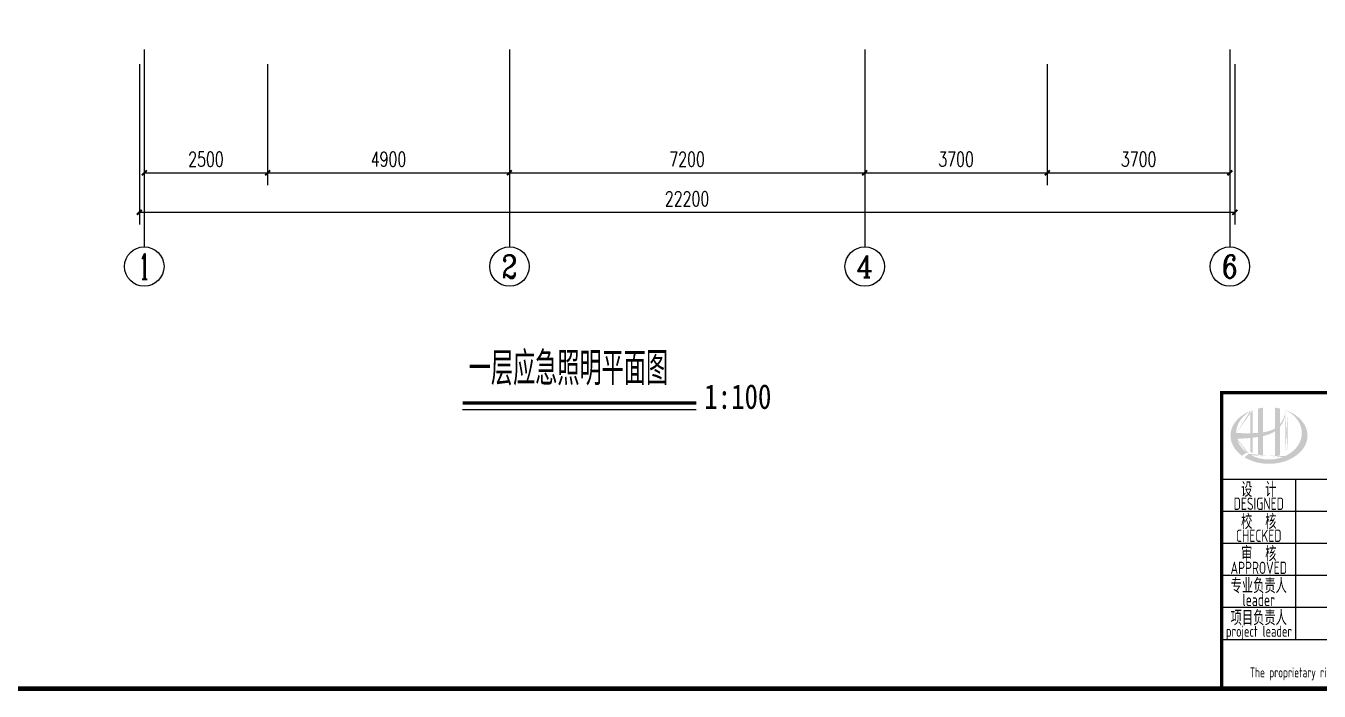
# Model space of a CAD drawing. Extents: x 6250600 to 6678662, y -692028 to -290561.
# Drawn here: x 6418657 to 6444866, y -419674 to -406187 of the extents above; entities that cross this region are included whole.
import ezdxf
from ezdxf.enums import TextEntityAlignment as Align

# ---------------------------------------------------------------- set-up
doc = ezdxf.new("R2010")
doc.units = 0
doc.header["$LTSCALE"] = 1000
doc.header["$MEASUREMENT"] = 0
doc.layers.get('0').update_dxf_attribs({"linetype": 'CONTINUOUS'})
doc.layers.get('Defpoints').update_dxf_attribs({"linetype": 'CONTINUOUS'})
for name, color, linetype in [('AXIS_TEXT', 7, 'CONTINUOUS'), ('PUB_TITLE', 4, 'CONTINUOUS'), ('图名', 15, 'CONTINUOUS'), ('建筑底图', 251, 'CONTINUOUS')]:
    doc.layers.add(name, color=color, linetype=linetype)
doc.styles.add('_TCH_AXIS', font='COMPLEX', dxfattribs={"bigfont": 'GBCBIG'})
doc.styles.add('_TCH_DIM_T3', font='SIMPLEX', dxfattribs={"width": 0.705882, "bigfont": 'GBCBIG'})
doc.styles.add('AHD', font='sceie.shx', dxfattribs={"width": 0.7, "bigfont": 'sceic.shx'})
doc.styles.add('COMPLEX', font='COMPLEX')
doc.styles.add('sceie', font='sceie.shx', dxfattribs={"width": 0.7, "bigfont": 'sceic.shx'})
doc.styles.add('宋体', font='', dxfattribs={"width": 0.7})
doc.styles.get('宋体').set_extended_font_data('SimSun')
doc.dimstyles.new('_TCH_ARCH&&100', dxfattribs={"dimtxt": 297.5, "dimasz": 100, "dimexe": 250, "dimexo": 300, "dimgap": 126.25, "dimtad": 1, "dimdec": 0, "dimzin": 0, "dimdsep": 46, "dimtxsty": '_TCH_DIM_T3', "dimblk": 'ARCHTICK', "dimcen": 0.09, "dimclrt": 7, "dimazin": 2, "dimtfac": 1, "dimtdec": 0, "dimtix": 1, "dimtmove": 2, "dimatfit": 3, "dimfxl": 0, "dimtolj": 1, "dimtzin": 0, "dimarcsym": 0})

# ---------------------------------------------------------------- blocks, each defined once
blk = doc.blocks.new('_ArchTick')
at = {"color": 0, "linetype": 'ByBlock', "const_width": 0.4}
blk.add_lwpolyline([(-0.5, -0.5), (0.5, 0.5)], dxfattribs=at)
blk = doc.blocks.new('*D358')
at = {"layer": 'Defpoints', "color": 0, "transparency": 16777216}
for p in [(6420957, -406666), (6443157, -406666), (6443157, -409966)]:
    blk.add_point(p, dxfattribs=at)
at = {"layer": '建筑底图', "color": 0, "lineweight": -2, "transparency": 16777216}
for p, q in [((6420957, -406966), (6420957, -410216)), ((6443157, -406966), (6443157, -410216)), ((6420957, -409966), (6443157, -409966))]:
    blk.add_line(p, q, dxfattribs=at)
at = {"layer": '建筑底图', "color": 0, "lineweight": -2, "transparency": 16777216, "xscale": 100, "yscale": 100, "zscale": 100, "rotation": 180}
blk.add_blockref('_ArchTick', (6420957, -409966), dxfattribs=at)
at = {"layer": '建筑底图', "color": 0, "lineweight": -2, "transparency": 16777216, "xscale": 100, "yscale": 100, "zscale": 100}
blk.add_blockref('_ArchTick', (6443157, -409966), dxfattribs=at)
at = {"layer": '建筑底图', "color": 7, "transparency": 16777216, "insert": (6432057, -409691), "char_height": 297.5, "attachment_point": 5, "style": '_TCH_DIM_T3'}
blk.add_mtext('\\A1;22200', dxfattribs=at)
blk = doc.blocks.new('*D359')
at = {"layer": 'Defpoints', "color": 0, "transparency": 16777216}
for p in [(6421057, -406666), (6423557, -406666), (6423557, -409166)]:
    blk.add_point(p, dxfattribs=at)
at = {"layer": '建筑底图', "color": 0, "lineweight": -2, "transparency": 16777216}
for p, q in [((6421057, -406966), (6421057, -409416)), ((6423557, -406966), (6423557, -409416)), ((6421057, -409166), (6423557, -409166))]:
    blk.add_line(p, q, dxfattribs=at)
at = {"layer": '建筑底图', "color": 0, "lineweight": -2, "transparency": 16777216, "xscale": 100, "yscale": 100, "zscale": 100, "rotation": 180}
blk.add_blockref('_ArchTick', (6421057, -409166), dxfattribs=at)
at = {"layer": '建筑底图', "color": 0, "lineweight": -2, "transparency": 16777216, "xscale": 100, "yscale": 100, "zscale": 100}
blk.add_blockref('_ArchTick', (6423557, -409166), dxfattribs=at)
at = {"layer": '建筑底图', "color": 7, "transparency": 16777216, "insert": (6422307, -408891), "char_height": 297.5, "attachment_point": 5, "style": '_TCH_DIM_T3'}
blk.add_mtext('\\A1;2500', dxfattribs=at)
blk = doc.blocks.new('*D360')
at = {"layer": 'Defpoints', "color": 0, "transparency": 16777216}
for p in [(6423557, -406666), (6428457, -406666), (6428457, -409166)]:
    blk.add_point(p, dxfattribs=at)
at = {"layer": '建筑底图', "color": 0, "lineweight": -2, "transparency": 16777216}
for p, q in [((6423557, -406966), (6423557, -409416)), ((6428457, -406966), (6428457, -409416)), ((6423557, -409166), (6428457, -409166))]:
    blk.add_line(p, q, dxfattribs=at)
at = {"layer": '建筑底图', "color": 0, "lineweight": -2, "transparency": 16777216, "xscale": 100, "yscale": 100, "zscale": 100, "rotation": 180}
blk.add_blockref('_ArchTick', (6423557, -409166), dxfattribs=at)
at = {"layer": '建筑底图', "color": 0, "lineweight": -2, "transparency": 16777216, "xscale": 100, "yscale": 100, "zscale": 100}
blk.add_blockref('_ArchTick', (6428457, -409166), dxfattribs=at)
at = {"layer": '建筑底图', "color": 7, "transparency": 16777216, "insert": (6426007, -408891), "char_height": 297.5, "attachment_point": 5, "style": '_TCH_DIM_T3'}
blk.add_mtext('\\A1;4900', dxfattribs=at)
blk = doc.blocks.new('*D361')
at = {"layer": 'Defpoints', "color": 0, "transparency": 16777216}
for p in [(6428457, -406666), (6435657, -406666), (6435657, -409166)]:
    blk.add_point(p, dxfattribs=at)
at = {"layer": '建筑底图', "color": 0, "lineweight": -2, "transparency": 16777216}
for p, q in [((6428457, -406966), (6428457, -409416)), ((6435657, -406966), (6435657, -409416)), ((6428457, -409166), (6435657, -409166))]:
    blk.add_line(p, q, dxfattribs=at)
at = {"layer": '建筑底图', "color": 0, "lineweight": -2, "transparency": 16777216, "xscale": 100, "yscale": 100, "zscale": 100, "rotation": 180}
blk.add_blockref('_ArchTick', (6428457, -409166), dxfattribs=at)
at = {"layer": '建筑底图', "color": 0, "lineweight": -2, "transparency": 16777216, "xscale": 100, "yscale": 100, "zscale": 100}
blk.add_blockref('_ArchTick', (6435657, -409166), dxfattribs=at)
at = {"layer": '建筑底图', "color": 7, "transparency": 16777216, "insert": (6432057, -408891), "char_height": 297.5, "attachment_point": 5, "style": '_TCH_DIM_T3'}
blk.add_mtext('\\A1;7200', dxfattribs=at)
blk = doc.blocks.new('*D362')
at = {"layer": 'Defpoints', "color": 0, "transparency": 16777216}
for p in [(6435657, -406666), (6439357, -406666), (6439357, -409166)]:
    blk.add_point(p, dxfattribs=at)
at = {"layer": '建筑底图', "color": 0, "lineweight": -2, "transparency": 16777216}
for p, q in [((6435657, -406966), (6435657, -409416)), ((6439357, -406966), (6439357, -409416)), ((6435657, -409166), (6439357, -409166))]:
    blk.add_line(p, q, dxfattribs=at)
at = {"layer": '建筑底图', "color": 0, "lineweight": -2, "transparency": 16777216, "xscale": 100, "yscale": 100, "zscale": 100, "rotation": 180}
blk.add_blockref('_ArchTick', (6435657, -409166), dxfattribs=at)
at = {"layer": '建筑底图', "color": 0, "lineweight": -2, "transparency": 16777216, "xscale": 100, "yscale": 100, "zscale": 100}
blk.add_blockref('_ArchTick', (6439357, -409166), dxfattribs=at)
at = {"layer": '建筑底图', "color": 7, "transparency": 16777216, "insert": (6437507, -408891), "char_height": 297.5, "attachment_point": 5, "style": '_TCH_DIM_T3'}
blk.add_mtext('\\A1;3700', dxfattribs=at)
blk = doc.blocks.new('*D363')
at = {"layer": 'Defpoints', "color": 0, "transparency": 16777216}
for p in [(6439357, -406666), (6443057, -406666), (6443057, -409166)]:
    blk.add_point(p, dxfattribs=at)
at = {"layer": '建筑底图', "color": 0, "lineweight": -2, "transparency": 16777216}
for p, q in [((6439357, -406966), (6439357, -409416)), ((6443057, -406966), (6443057, -409416)), ((6439357, -409166), (6443057, -409166))]:
    blk.add_line(p, q, dxfattribs=at)
at = {"layer": '建筑底图', "color": 0, "lineweight": -2, "transparency": 16777216, "xscale": 100, "yscale": 100, "zscale": 100, "rotation": 180}
blk.add_blockref('_ArchTick', (6439357, -409166), dxfattribs=at)
at = {"layer": '建筑底图', "color": 0, "lineweight": -2, "transparency": 16777216, "xscale": 100, "yscale": 100, "zscale": 100}
blk.add_blockref('_ArchTick', (6443057, -409166), dxfattribs=at)
at = {"layer": '建筑底图', "color": 7, "transparency": 16777216, "insert": (6441207, -408891), "char_height": 297.5, "attachment_point": 5, "style": '_TCH_DIM_T3'}
blk.add_mtext('\\A1;3700', dxfattribs=at)
blk = doc.blocks.new('_AXISO')
blk.add_circle((0, 0), 0.5)
at = {"layer": 'AXIS_TEXT', "style": 'COMPLEX', "width": 1.041667}
blk.add_attdef('A', text='', height=0.56, dxfattribs=at).set_placement((-0.25, -0.28), (0.25, -0.28), align=Align.FIT)

msp = doc.modelspace()

# ---------------------------------------------------------------- hatches: boundary and pattern name
h = msp.add_hatch(color=256)
edge = h.paths.add_edge_path()
edge.add_spline(control_points=[(6443728.8, -414501.9), (6443734.9, -414500.5), (6443741, -414499.1), (6443790.1, -414487.2), (6443832.7, -414474.2), (6443907.7, -414443.1), (6443940.6, -414426.1), (6443971.4, -414405.5)], knot_values=[61.629012, 61.629012, 61.629012, 61.629012, 63.3304306, 63.3304306, 75.3536336, 75.3536336, 85.3986489, 85.3986489, 85.3986489, 85.3986489], degree=3, periodic=0)
edge.add_line((6443971.4, -414405.5), (6443971.4, -414915.8))
edge.add_spline(control_points=[(6443971.4, -414915.8), (6443988.6, -414913), (6444005.6, -414909.7), (6444040.4, -414901.6), (6444058.1, -414896.8), (6444075.4, -414891.3)], knot_values=[4.9084564, 4.9084564, 4.9084564, 4.9084564, 4.9928212, 4.9928212, 5.0830337, 5.0830337, 5.0830337, 5.0830337], degree=3, periodic=0)
edge.add_line((6444075.4, -414891.3), (6444075.4, -414309.9))
edge.add_spline(control_points=[(6444075.4, -414309.9), (6444084.1, -414299), (6444092.3, -414287.6), (6444118.4, -414248), (6444134, -414218), (6444163.3, -414145.2), (6444174.5, -414101.4), (6444179.2, -414056.1), (6444179.3, -414054.8), (6444179.4, -414053.5)], knot_values=[97.9917441, 97.9917441, 97.9917441, 97.9917441, 101.6421898, 101.6421898, 110.3379755, 110.3379755, 121.9343221, 121.9343221, 122.2706915, 122.2706915, 122.2706915, 122.2706915], degree=3, periodic=0)
edge.add_line((6444179.4, -414053.5), (6444179.4, -413983.1))
edge.add_spline(control_points=[(6444179.4, -413983.1), (6444179.4, -413990.8), (6444179, -413998.5), (6444178.4, -414006.1)], knot_values=[126.194075, 126.194075, 126.194075, 126.194075, 128.3967624, 128.3967624, 128.3967624, 128.3967624], degree=3, periodic=0)
edge.add_spline(control_points=[(6444178.4, -414006.1), (6444178, -414012.3), (6444177.3, -414018.6), (6444176.6, -414024.8)], knot_values=[124.4170495, 124.4170495, 124.4170495, 124.4170495, 126.194075, 126.194075, 126.194075, 126.194075], degree=3, periodic=0)
edge.add_spline(control_points=[(6444176.6, -414024.8), (6444175.4, -414033.9), (6444174, -414043), (6444172.2, -414052.1)], knot_values=[121.8052898, 121.8052898, 121.8052898, 121.8052898, 124.4170495, 124.4170495, 124.4170495, 124.4170495], degree=3, periodic=0)
edge.add_spline(control_points=[(6444172.2, -414052.1), (6444169.8, -414064.3), (6444166.8, -414076.4), (6444163.4, -414088.4)], knot_values=[118.3157402, 118.3157402, 118.3157402, 118.3157402, 121.8052898, 121.8052898, 121.8052898, 121.8052898], degree=3, periodic=0)
edge.add_spline(control_points=[(6444163.4, -414088.4), (6444159.9, -414100.5), (6444155.8, -414112.5), (6444151.3, -414124.4)], knot_values=[114.7959879, 114.7959879, 114.7959879, 114.7959879, 118.3157402, 118.3157402, 118.3157402, 118.3157402], degree=3, periodic=0)
edge.add_spline(control_points=[(6444151.3, -414124.4), (6444146.8, -414136.1), (6444141.8, -414147.6), (6444136.4, -414159)], knot_values=[111.3296409, 111.3296409, 111.3296409, 111.3296409, 114.7959879, 114.7959879, 114.7959879, 114.7959879], degree=3, periodic=0)
edge.add_spline(control_points=[(6444136.4, -414159), (6444130.8, -414170.5), (6444124.8, -414181.9), (6444118.4, -414192.9)], knot_values=[107.7952896, 107.7952896, 107.7952896, 107.7952896, 111.3296409, 111.3296409, 111.3296409, 111.3296409], degree=3, periodic=0)
edge.add_spline(control_points=[(6444118.4, -414192.9), (6444112.1, -414203.8), (6444105.3, -414214.3), (6444098.2, -414224.6)], knot_values=[104.3435789, 104.3435789, 104.3435789, 104.3435789, 107.7952896, 107.7952896, 107.7952896, 107.7952896], degree=3, periodic=0)
edge.add_spline(control_points=[(6444098.2, -414224.6), (6444091, -414235), (6444083.4, -414245), (6444075.4, -414254.7)], knot_values=[100.8506997, 100.8506997, 100.8506997, 100.8506997, 104.3435789, 104.3435789, 104.3435789, 104.3435789], degree=3, periodic=0)
edge.add_line((6444075.4, -414254.7), (6444075.4, -413945.4))
edge.add_spline(control_points=[(6444075.4, -413945.4), (6444041.4, -413937.9), (6444006.6, -413932), (6443971.4, -413927.9)], knot_values=[4.4239994, 4.4239994, 4.4239994, 4.4239994, 4.5587406, 4.5587406, 4.5587406, 4.5587406], degree=3, periodic=0)
edge.add_line((6443971.4, -413927.9), (6443971.4, -414346.1))
edge.add_spline(control_points=[(6443971.4, -414346.1), (6443899.5, -414390.6), (6443815.3, -414413.8), (6443728.8, -414426.8)], knot_values=[63.2462151, 63.2462151, 63.2462151, 63.2462151, 87.6891235, 87.6891235, 87.6891235, 87.6891235], degree=3, periodic=0)
edge.add_line((6443728.8, -414426.8), (6443728.8, -413927.9))
edge.add_spline(control_points=[(6443728.8, -413927.9), (6443693.6, -413932), (6443658.8, -413937.9), (6443624.8, -413945.4)], knot_values=[4.8660382, 4.8660382, 4.8660382, 4.8660382, 5.0007773, 5.0007773, 5.0007773, 5.0007773], degree=3, periodic=0)
edge.add_line((6443624.8, -413945.4), (6443624.8, -414438.3))
edge.add_spline(control_points=[(6443624.8, -414438.3), (6443623.1, -414438.4), (6443588.2, -414441), (6443553.5, -414442.8), (6443520.8, -414443.8)], knot_values=[43.6573559, 43.6573559, 43.6573559, 43.6573559, 44.1342527, 53.4970917, 53.4970917, 53.4970917, 53.4970917], degree=3, periodic=0)
edge.add_line((6443520.8, -414443.8), (6443520.8, -413974.7))
edge.add_spline(control_points=[(6443520.8, -413974.7), (6443503.7, -413980.5), (6443487, -413986.8), (6443470.6, -413993.6)], knot_values=[5.1415698, 5.1415698, 5.1415698, 5.1415698, 5.2129208, 5.2129208, 5.2129208, 5.2129208], degree=3, periodic=0)
edge.add_spline(control_points=[(6443470.6, -413993.6), (6443463.7, -413996.4), (6443456.8, -413999.3), (6443424.6, -414013.5), (6443400.1, -414025.7), (6443376.6, -414038.9)], knot_values=[5.2129208, 5.2129208, 5.2129208, 5.2129208, 5.2429596, 5.2429596, 5.3556227, 5.3556227, 5.3556227, 5.3556227], degree=3, periodic=0)
edge.add_spline(control_points=[(6443376.6, -414038.9), (6443361.7, -414047.3), (6443347.3, -414056.1), (6443333.3, -414065.2)], knot_values=[5.3556227, 5.3556227, 5.3556227, 5.3556227, 5.4269737, 5.4269737, 5.4269737, 5.4269737], degree=3, periodic=0)
edge.add_spline(control_points=[(6443333.3, -414065.2), (6443325.8, -414070), (6443318.6, -414074.9), (6443305.1, -414084.4), (6443298.8, -414088.9), (6443292.7, -414093.5)], knot_values=[5.4269737, 5.4269737, 5.4269737, 5.4269737, 5.4647645, 5.4647645, 5.4983247, 5.4983247, 5.4983247, 5.4983247], degree=3, periodic=0)
edge.add_spline(control_points=[(6443292.7, -414093.5), (6443266.6, -414113.1), (6443242.6, -414134), (6443220.7, -414155.9)], knot_values=[5.4983247, 5.4983247, 5.4983247, 5.4983247, 5.6410266, 5.6410266, 5.6410266, 5.6410266], degree=3, periodic=0)
edge.add_spline(control_points=[(6443220.7, -414155.9), (6443213.7, -414162.9), (6443206.9, -414170), (6443186.5, -414192.6), (6443173.6, -414208.4), (6443161.8, -414224.6)], knot_values=[5.6410266, 5.6410266, 5.6410266, 5.6410266, 5.6865694, 5.6865694, 5.7837285, 5.7837285, 5.7837285, 5.7837285], degree=3, periodic=0)
edge.add_spline(control_points=[(6443161.8, -414224.6), (6443146.7, -414245.4), (6443133.4, -414266.8), (6443120.3, -414291.8), (6443118.6, -414295), (6443117.1, -414298.1)], knot_values=[5.7837285, 5.7837285, 5.7837285, 5.7837285, 5.9083744, 5.9083744, 5.9264305, 5.9264305, 5.9264305, 5.9264305], degree=3, periodic=0)
edge.add_spline(control_points=[(6443117.1, -414298.1), (6443104.6, -414323.2), (6443094.6, -414348.9), (6443087, -414374.8)], knot_values=[5.9264305, 5.9264305, 5.9264305, 5.9264305, 6.0691324, 6.0691324, 6.0691324, 6.0691324], degree=3, periodic=0)
edge.add_spline(control_points=[(6443087, -414374.8), (6443083.8, -414385.9), (6443081.1, -414397.1), (6443075.7, -414423.3), (6443073.4, -414438.3), (6443072, -414453.4)], knot_values=[6.0691324, 6.0691324, 6.0691324, 6.0691324, 6.1301793, 6.1301793, 6.2118343, 6.2118343, 6.2118343, 6.2118343], degree=3, periodic=0)
edge.add_spline(control_points=[(6443072, -414453.4), (6443070.7, -414466.5), (6443070.1, -414479.7), (6443070.1, -414492.9)], knot_values=[6.2118343, 6.2118343, 6.2118343, 6.2118343, 6.2831853, 6.2831853, 6.2831853, 6.2831853], degree=3, periodic=0)
edge.add_spline(control_points=[(6443070.1, -414492.9), (6443070.1, -414502.2), (6443070.4, -414511.6), (6443071.1, -414520.9)], knot_values=[6.2831853, 6.2831853, 6.2831853, 6.2831853, 6.3336547, 6.3336547, 6.3336547, 6.3336547], degree=3, periodic=0)
edge.add_spline(control_points=[(6443071.1, -414520.9), (6443072.3, -414539.5), (6443074.8, -414558.2), (6443078.6, -414576.7)], knot_values=[6.3336547, 6.3336547, 6.3336547, 6.3336547, 6.4345936, 6.4345936, 6.4345936, 6.4345936], degree=3, periodic=0)
edge.add_spline(control_points=[(6443078.6, -414576.7), (6443078.8, -414577.9), (6443079.1, -414579.1), (6443083, -414597.6), (6443087.8, -414614.8), (6443093.6, -414631.8)], knot_values=[6.4345936, 6.4345936, 6.4345936, 6.4345936, 6.4412784, 6.4412784, 6.5355325, 6.5355325, 6.5355325, 6.5355325], degree=3, periodic=0)
edge.add_spline(control_points=[(6443093.6, -414631.8), (6443099.9, -414650), (6443107.4, -414668.1), (6443116.2, -414685.9)], knot_values=[6.5355325, 6.5355325, 6.5355325, 6.5355325, 6.6364714, 6.6364714, 6.6364714, 6.6364714], degree=3, periodic=0)
edge.add_spline(control_points=[(6443116.2, -414685.9), (6443118.4, -414690.3), (6443120.6, -414694.8), (6443130, -414712.5), (6443137.7, -414725.5), (6443146.1, -414738.3)], knot_values=[6.6364714, 6.6364714, 6.6364714, 6.6364714, 6.6618943, 6.6618943, 6.7374102, 6.7374102, 6.7374102, 6.7374102], degree=3, periodic=0)
edge.add_spline(control_points=[(6443146.1, -414738.3), (6443157.2, -414755.5), (6443169.6, -414772.3), (6443183.1, -414788.7)], knot_values=[6.7374102, 6.7374102, 6.7374102, 6.7374102, 6.8383491, 6.8383491, 6.8383491, 6.8383491], degree=3, periodic=0)
edge.add_spline(control_points=[(6443183.1, -414788.7), (6443189.1, -414795.8), (6443195.2, -414802.9), (6443209.7, -414818.9), (6443218.3, -414827.7), (6443227.1, -414836.3)], knot_values=[6.8383491, 6.8383491, 6.8383491, 6.8383491, 6.8825101, 6.8825101, 6.939288, 6.939288, 6.939288, 6.939288], degree=3, periodic=0)
edge.add_spline(control_points=[(6443227.1, -414836.3), (6443242.9, -414851.7), (6443259.8, -414866.5), (6443277.7, -414880.7)], knot_values=[6.939288, 6.939288, 6.939288, 6.939288, 7.0402268, 7.0402268, 7.0402268, 7.0402268], degree=3, periodic=0)
edge.add_spline(control_points=[(6443277.7, -414880.7), (6443286.6, -414887.8), (6443295.8, -414894.8), (6443305.3, -414901.6)], knot_values=[7.0402268, 7.0402268, 7.0402268, 7.0402268, 7.0906963, 7.0906963, 7.0906963, 7.0906963], degree=3, periodic=0)
edge.add_line((6443305.3, -414901.6), (6443396.4, -414833.2))
edge.add_ellipse((6443850.1, -414440.9), major_axis=(665, 0), ratio=0.8066765, start_angle=192.81901, end_angle=226.98533, ccw=False)
edge.add_spline(control_points=[(6443201.6, -414559.9), (6443225.7, -414558.5), (6443249.8, -414557), (6443338.4, -414551.5), (6443403.3, -414547.2), (6443468.8, -414540.8)], knot_values=[11.3982633, 11.3982633, 11.3982633, 11.3982633, 18.4072897, 18.4072897, 37.1809397, 37.1809397, 37.1809397, 37.1809397], degree=3, periodic=0)
edge.add_line((6443468.8, -414540.8), (6443468.8, -414819.9))
edge.add_spline(control_points=[(6443468.8, -414819.9), (6443472.3, -414822.1), (6443475.9, -414824.4), (6443492.9, -414834.5), (6443506.6, -414842.1), (6443520.8, -414849.3)], knot_values=[4.0499446, 4.0499446, 4.0499446, 4.0499446, 4.0720206, 4.0720206, 4.153257, 4.153257, 4.153257, 4.153257], degree=3, periodic=0)
edge.add_line((6443520.8, -414849.3), (6443520.8, -414535.4))
edge.add_spline(control_points=[(6443520.8, -414535.4), (6443553, -414531.7), (6443585.3, -414527.5), (6443620.2, -414522.1), (6443622.5, -414521.8), (6443624.8, -414521.4)], knot_values=[42.1350086, 42.1350086, 42.1350086, 42.1350086, 51.3072277, 51.3072277, 51.9485742, 51.9485742, 51.9485742, 51.9485742], degree=3, periodic=0)
edge.add_line((6443624.8, -414521.4), (6443624.8, -414891.3))
edge.add_spline(control_points=[(6443624.8, -414891.3), (6443658.4, -414901.9), (6443693.3, -414910.1), (6443728.8, -414915.8)], knot_values=[4.3417397, 4.3417397, 4.3417397, 4.3417397, 4.5163155, 4.5163155, 4.5163155, 4.5163155], degree=3, periodic=0)
edge.add_line((6443728.8, -414915.8), (6443728.8, -414501.9))
edge = h.paths.add_edge_path(flags=16)
edge.add_ellipse((6443850.1, -414440.9), major_axis=(665, 0), ratio=0.8066765, start_angle=124.98746, end_angle=179.99898, ccw=False)
edge.add_line((6443468.8, -414001.4), (6443468.8, -414445))
edge.add_spline(control_points=[(6443468.8, -414445), (6443373.4, -414446.3), (6443279.5, -414443.3), (6443185.1, -414440.9)], knot_values=[11.2737302, 11.2737302, 11.2737302, 11.2737302, 38.6875129, 38.6875129, 38.6875129, 38.6875129], degree=3, periodic=0)
edge = h.paths.add_edge_path()
edge.add_spline(control_points=[(6443351.3, -414932), (6443382.3, -414951), (6443415.5, -414968.3), (6443500.1, -415005.5), (6443553.4, -415023.4), (6443664.1, -415050), (6443721.6, -415058.7), (6443837.7, -415066.4), (6443896.4, -415065.5), (6444011.9, -415054), (6444068.8, -415043.5), (6444177.8, -415013.5), (6444230, -414993.9), (6444326.9, -414947.1), (6444371.6, -414919.7), (6444451.6, -414858.8), (6444486.8, -414825.2), (6444546.1, -414753.7), (6444570.2, -414715.8), (6444606.6, -414637.7), (6444618.9, -414597.5), (6444631.5, -414516.3), (6444631.7, -414475.3), (6444620.3, -414393.8), (6444608.5, -414353.3), (6444572.9, -414274.6), (6444549.1, -414236.4), (6444490.2, -414164.2), (6444455.2, -414130.3), (6444375.4, -414068.6), (6444330.6, -414040.9), (6444249.5, -414001.1), (6444215.1, -413986.9), (6444179.4, -413974.7)], knot_values=[0.8864206, 0.8864206, 0.8864206, 0.8864206, 1.0405566, 1.0405566, 1.2611724, 1.2611724, 1.4817883, 1.4817883, 1.7024042, 1.7024042, 1.9230201, 1.9230201, 2.1436359, 2.1436359, 2.3642518, 2.3642518, 2.5848677, 2.5848677, 2.8054836, 2.8054836, 3.0260994, 3.0260994, 3.2467153, 3.2467153, 3.4685202, 3.4685202, 3.6903251, 3.6903251, 3.9121301, 3.9121301, 4.133935, 4.133935, 4.2832086, 4.2832086, 4.2832086, 4.2832086], degree=3, periodic=0)
edge.add_line((6444179.4, -413974.7), (6444179.4, -413974.8))
edge.add_spline(control_points=[(6444179.4, -413974.8), (6444179.5, -413977.6), (6444179.5, -413980.4), (6444179.4, -413983.1)], knot_values=[128.3967624, 128.3967624, 128.3967624, 128.3967624, 129.1921934, 129.1921934, 129.1921934, 129.1921934], degree=3, periodic=0)
edge.add_line((6444179.4, -413983.1), (6444179.4, -414907))
edge.add_ellipse((6443850.1, -414440.9), major_axis=(665, 0), ratio=0.8066765, start_angle=232.10542, end_angle=299.68334, ccw=False)
edge.add_line((6443441.6, -414864.3), (6443351.3, -414932))
edge = h.paths.add_edge_path(flags=16)
edge.add_ellipse((6443850.1, -414440.9), major_axis=(665, 0), ratio=0.8066765, start_angle=304.98746, end_angle=415.01211, ccw=False)
edge.add_line((6444231.4, -414880.4), (6444231.4, -414001.4))
h = msp.add_hatch(color=256)
edge = h.paths.add_edge_path()
edge.add_spline(control_points=[(6443728.8, -414501.9), (6443734.9, -414500.5), (6443741, -414499.1), (6443790.1, -414487.2), (6443832.7, -414474.2), (6443907.7, -414443.1), (6443940.6, -414426.1), (6443971.4, -414405.5)], knot_values=[61.629012, 61.629012, 61.629012, 61.629012, 63.3304306, 63.3304306, 75.3536336, 75.3536336, 85.3986489, 85.3986489, 85.3986489, 85.3986489], degree=3, periodic=0)
edge.add_line((6443971.4, -414405.5), (6443971.4, -414915.8))
edge.add_spline(control_points=[(6443971.4, -414915.8), (6443988.6, -414913), (6444005.6, -414909.7), (6444040.4, -414901.6), (6444058.1, -414896.8), (6444075.4, -414891.3)], knot_values=[4.9084564, 4.9084564, 4.9084564, 4.9084564, 4.9928212, 4.9928212, 5.0830337, 5.0830337, 5.0830337, 5.0830337], degree=3, periodic=0)
edge.add_line((6444075.4, -414891.3), (6444075.4, -414309.9))
edge.add_spline(control_points=[(6444075.4, -414309.9), (6444084.1, -414299), (6444092.3, -414287.6), (6444118.4, -414248), (6444134, -414218), (6444163.3, -414145.2), (6444174.5, -414101.4), (6444179.2, -414056.1), (6444179.3, -414054.8), (6444179.4, -414053.5)], knot_values=[97.9917441, 97.9917441, 97.9917441, 97.9917441, 101.6421898, 101.6421898, 110.3379755, 110.3379755, 121.9343221, 121.9343221, 122.2706915, 122.2706915, 122.2706915, 122.2706915], degree=3, periodic=0)
edge.add_line((6444179.4, -414053.5), (6444179.4, -413983.1))
edge.add_spline(control_points=[(6444179.4, -413983.1), (6444179.4, -413990.8), (6444179, -413998.5), (6444178.4, -414006.1)], knot_values=[126.194075, 126.194075, 126.194075, 126.194075, 128.3967624, 128.3967624, 128.3967624, 128.3967624], degree=3, periodic=0)
edge.add_spline(control_points=[(6444178.4, -414006.1), (6444178, -414012.3), (6444177.3, -414018.6), (6444176.6, -414024.8)], knot_values=[124.4170495, 124.4170495, 124.4170495, 124.4170495, 126.194075, 126.194075, 126.194075, 126.194075], degree=3, periodic=0)
edge.add_spline(control_points=[(6444176.6, -414024.8), (6444175.4, -414033.9), (6444174, -414043), (6444172.2, -414052.1)], knot_values=[121.8052898, 121.8052898, 121.8052898, 121.8052898, 124.4170495, 124.4170495, 124.4170495, 124.4170495], degree=3, periodic=0)
edge.add_spline(control_points=[(6444172.2, -414052.1), (6444169.8, -414064.3), (6444166.8, -414076.4), (6444163.4, -414088.4)], knot_values=[118.3157402, 118.3157402, 118.3157402, 118.3157402, 121.8052898, 121.8052898, 121.8052898, 121.8052898], degree=3, periodic=0)
edge.add_spline(control_points=[(6444163.4, -414088.4), (6444159.9, -414100.5), (6444155.8, -414112.5), (6444151.3, -414124.4)], knot_values=[114.7959879, 114.7959879, 114.7959879, 114.7959879, 118.3157402, 118.3157402, 118.3157402, 118.3157402], degree=3, periodic=0)
edge.add_spline(control_points=[(6444151.3, -414124.4), (6444146.8, -414136.1), (6444141.8, -414147.6), (6444136.4, -414159)], knot_values=[111.3296409, 111.3296409, 111.3296409, 111.3296409, 114.7959879, 114.7959879, 114.7959879, 114.7959879], degree=3, periodic=0)
edge.add_spline(control_points=[(6444136.4, -414159), (6444130.8, -414170.5), (6444124.8, -414181.9), (6444118.4, -414192.9)], knot_values=[107.7952896, 107.7952896, 107.7952896, 107.7952896, 111.3296409, 111.3296409, 111.3296409, 111.3296409], degree=3, periodic=0)
edge.add_spline(control_points=[(6444118.4, -414192.9), (6444112.1, -414203.8), (6444105.3, -414214.3), (6444098.2, -414224.6)], knot_values=[104.3435789, 104.3435789, 104.3435789, 104.3435789, 107.7952896, 107.7952896, 107.7952896, 107.7952896], degree=3, periodic=0)
edge.add_spline(control_points=[(6444098.2, -414224.6), (6444091, -414235), (6444083.4, -414245), (6444075.4, -414254.7)], knot_values=[100.8506997, 100.8506997, 100.8506997, 100.8506997, 104.3435789, 104.3435789, 104.3435789, 104.3435789], degree=3, periodic=0)
edge.add_line((6444075.4, -414254.7), (6444075.4, -413945.4))
edge.add_spline(control_points=[(6444075.4, -413945.4), (6444041.4, -413937.9), (6444006.6, -413932), (6443971.4, -413927.9)], knot_values=[4.4239994, 4.4239994, 4.4239994, 4.4239994, 4.5587406, 4.5587406, 4.5587406, 4.5587406], degree=3, periodic=0)
edge.add_line((6443971.4, -413927.9), (6443971.4, -414346.1))
edge.add_spline(control_points=[(6443971.4, -414346.1), (6443899.5, -414390.6), (6443815.3, -414413.8), (6443728.8, -414426.8)], knot_values=[63.2462151, 63.2462151, 63.2462151, 63.2462151, 87.6891235, 87.6891235, 87.6891235, 87.6891235], degree=3, periodic=0)
edge.add_line((6443728.8, -414426.8), (6443728.8, -413927.9))
edge.add_spline(control_points=[(6443728.8, -413927.9), (6443693.6, -413932), (6443658.8, -413937.9), (6443624.8, -413945.4)], knot_values=[4.8660382, 4.8660382, 4.8660382, 4.8660382, 5.0007773, 5.0007773, 5.0007773, 5.0007773], degree=3, periodic=0)
edge.add_line((6443624.8, -413945.4), (6443624.8, -414438.3))
edge.add_spline(control_points=[(6443624.8, -414438.3), (6443623.1, -414438.4), (6443588.2, -414441), (6443553.5, -414442.8), (6443520.8, -414443.8)], knot_values=[43.6573559, 43.6573559, 43.6573559, 43.6573559, 44.1342527, 53.4970917, 53.4970917, 53.4970917, 53.4970917], degree=3, periodic=0)
edge.add_line((6443520.8, -414443.8), (6443520.8, -413974.7))
edge.add_spline(control_points=[(6443520.8, -413974.7), (6443503.7, -413980.5), (6443487, -413986.8), (6443470.6, -413993.6)], knot_values=[5.1415698, 5.1415698, 5.1415698, 5.1415698, 5.2129208, 5.2129208, 5.2129208, 5.2129208], degree=3, periodic=0)
edge.add_spline(control_points=[(6443470.6, -413993.6), (6443463.7, -413996.4), (6443456.8, -413999.3), (6443424.6, -414013.5), (6443400.1, -414025.7), (6443376.6, -414038.9)], knot_values=[5.2129208, 5.2129208, 5.2129208, 5.2129208, 5.2429596, 5.2429596, 5.3556227, 5.3556227, 5.3556227, 5.3556227], degree=3, periodic=0)
edge.add_spline(control_points=[(6443376.6, -414038.9), (6443361.7, -414047.3), (6443347.3, -414056.1), (6443333.3, -414065.2)], knot_values=[5.3556227, 5.3556227, 5.3556227, 5.3556227, 5.4269737, 5.4269737, 5.4269737, 5.4269737], degree=3, periodic=0)
edge.add_spline(control_points=[(6443333.3, -414065.2), (6443325.8, -414070), (6443318.6, -414074.9), (6443305.1, -414084.4), (6443298.8, -414088.9), (6443292.7, -414093.5)], knot_values=[5.4269737, 5.4269737, 5.4269737, 5.4269737, 5.4647645, 5.4647645, 5.4983247, 5.4983247, 5.4983247, 5.4983247], degree=3, periodic=0)
edge.add_spline(control_points=[(6443292.7, -414093.5), (6443266.6, -414113.1), (6443242.6, -414134), (6443220.7, -414155.9)], knot_values=[5.4983247, 5.4983247, 5.4983247, 5.4983247, 5.6410266, 5.6410266, 5.6410266, 5.6410266], degree=3, periodic=0)
edge.add_spline(control_points=[(6443220.7, -414155.9), (6443213.7, -414162.9), (6443206.9, -414170), (6443186.5, -414192.6), (6443173.6, -414208.4), (6443161.8, -414224.6)], knot_values=[5.6410266, 5.6410266, 5.6410266, 5.6410266, 5.6865694, 5.6865694, 5.7837285, 5.7837285, 5.7837285, 5.7837285], degree=3, periodic=0)
edge.add_spline(control_points=[(6443161.8, -414224.6), (6443146.7, -414245.4), (6443133.4, -414266.8), (6443120.3, -414291.8), (6443118.6, -414295), (6443117.1, -414298.1)], knot_values=[5.7837285, 5.7837285, 5.7837285, 5.7837285, 5.9083744, 5.9083744, 5.9264305, 5.9264305, 5.9264305, 5.9264305], degree=3, periodic=0)
edge.add_spline(control_points=[(6443117.1, -414298.1), (6443104.6, -414323.2), (6443094.6, -414348.9), (6443087, -414374.8)], knot_values=[5.9264305, 5.9264305, 5.9264305, 5.9264305, 6.0691324, 6.0691324, 6.0691324, 6.0691324], degree=3, periodic=0)
edge.add_spline(control_points=[(6443087, -414374.8), (6443083.8, -414385.9), (6443081.1, -414397.1), (6443075.7, -414423.3), (6443073.4, -414438.3), (6443072, -414453.4)], knot_values=[6.0691324, 6.0691324, 6.0691324, 6.0691324, 6.1301793, 6.1301793, 6.2118343, 6.2118343, 6.2118343, 6.2118343], degree=3, periodic=0)
edge.add_spline(control_points=[(6443072, -414453.4), (6443070.7, -414466.5), (6443070.1, -414479.7), (6443070.1, -414492.9)], knot_values=[6.2118343, 6.2118343, 6.2118343, 6.2118343, 6.2831853, 6.2831853, 6.2831853, 6.2831853], degree=3, periodic=0)
edge.add_spline(control_points=[(6443070.1, -414492.9), (6443070.1, -414502.2), (6443070.4, -414511.6), (6443071.1, -414520.9)], knot_values=[6.2831853, 6.2831853, 6.2831853, 6.2831853, 6.3336547, 6.3336547, 6.3336547, 6.3336547], degree=3, periodic=0)
edge.add_spline(control_points=[(6443071.1, -414520.9), (6443072.3, -414539.5), (6443074.8, -414558.2), (6443078.6, -414576.7)], knot_values=[6.3336547, 6.3336547, 6.3336547, 6.3336547, 6.4345936, 6.4345936, 6.4345936, 6.4345936], degree=3, periodic=0)
edge.add_spline(control_points=[(6443078.6, -414576.7), (6443078.8, -414577.9), (6443079.1, -414579.1), (6443083, -414597.6), (6443087.8, -414614.8), (6443093.6, -414631.8)], knot_values=[6.4345936, 6.4345936, 6.4345936, 6.4345936, 6.4412784, 6.4412784, 6.5355325, 6.5355325, 6.5355325, 6.5355325], degree=3, periodic=0)
edge.add_spline(control_points=[(6443093.6, -414631.8), (6443099.9, -414650), (6443107.4, -414668.1), (6443116.2, -414685.9)], knot_values=[6.5355325, 6.5355325, 6.5355325, 6.5355325, 6.6364714, 6.6364714, 6.6364714, 6.6364714], degree=3, periodic=0)
edge.add_spline(control_points=[(6443116.2, -414685.9), (6443118.4, -414690.3), (6443120.6, -414694.8), (6443130, -414712.5), (6443137.7, -414725.5), (6443146.1, -414738.3)], knot_values=[6.6364714, 6.6364714, 6.6364714, 6.6364714, 6.6618943, 6.6618943, 6.7374102, 6.7374102, 6.7374102, 6.7374102], degree=3, periodic=0)
edge.add_spline(control_points=[(6443146.1, -414738.3), (6443157.2, -414755.5), (6443169.6, -414772.3), (6443183.1, -414788.7)], knot_values=[6.7374102, 6.7374102, 6.7374102, 6.7374102, 6.8383491, 6.8383491, 6.8383491, 6.8383491], degree=3, periodic=0)
edge.add_spline(control_points=[(6443183.1, -414788.7), (6443189.1, -414795.8), (6443195.2, -414802.9), (6443209.7, -414818.9), (6443218.3, -414827.7), (6443227.1, -414836.3)], knot_values=[6.8383491, 6.8383491, 6.8383491, 6.8383491, 6.8825101, 6.8825101, 6.939288, 6.939288, 6.939288, 6.939288], degree=3, periodic=0)
edge.add_spline(control_points=[(6443227.1, -414836.3), (6443242.9, -414851.7), (6443259.8, -414866.5), (6443277.7, -414880.7)], knot_values=[6.939288, 6.939288, 6.939288, 6.939288, 7.0402268, 7.0402268, 7.0402268, 7.0402268], degree=3, periodic=0)
edge.add_spline(control_points=[(6443277.7, -414880.7), (6443286.6, -414887.8), (6443295.8, -414894.8), (6443305.3, -414901.6)], knot_values=[7.0402268, 7.0402268, 7.0402268, 7.0402268, 7.0906963, 7.0906963, 7.0906963, 7.0906963], degree=3, periodic=0)
edge.add_line((6443305.3, -414901.6), (6443396.4, -414833.2))
edge.add_ellipse((6443850.1, -414440.9), major_axis=(665, 0), ratio=0.8066765, start_angle=192.81901, end_angle=226.98533, ccw=False)
edge.add_spline(control_points=[(6443201.6, -414559.9), (6443225.7, -414558.5), (6443249.8, -414557), (6443338.4, -414551.5), (6443403.3, -414547.2), (6443468.8, -414540.8)], knot_values=[11.3982633, 11.3982633, 11.3982633, 11.3982633, 18.4072897, 18.4072897, 37.1809397, 37.1809397, 37.1809397, 37.1809397], degree=3, periodic=0)
edge.add_line((6443468.8, -414540.8), (6443468.8, -414819.9))
edge.add_spline(control_points=[(6443468.8, -414819.9), (6443472.3, -414822.1), (6443475.9, -414824.4), (6443492.9, -414834.5), (6443506.6, -414842.1), (6443520.8, -414849.3)], knot_values=[4.0499446, 4.0499446, 4.0499446, 4.0499446, 4.0720206, 4.0720206, 4.153257, 4.153257, 4.153257, 4.153257], degree=3, periodic=0)
edge.add_line((6443520.8, -414849.3), (6443520.8, -414535.4))
edge.add_spline(control_points=[(6443520.8, -414535.4), (6443553, -414531.7), (6443585.3, -414527.5), (6443620.2, -414522.1), (6443622.5, -414521.8), (6443624.8, -414521.4)], knot_values=[42.1350086, 42.1350086, 42.1350086, 42.1350086, 51.3072277, 51.3072277, 51.9485742, 51.9485742, 51.9485742, 51.9485742], degree=3, periodic=0)
edge.add_line((6443624.8, -414521.4), (6443624.8, -414891.3))
edge.add_spline(control_points=[(6443624.8, -414891.3), (6443658.4, -414901.9), (6443693.3, -414910.1), (6443728.8, -414915.8)], knot_values=[4.3417397, 4.3417397, 4.3417397, 4.3417397, 4.5163155, 4.5163155, 4.5163155, 4.5163155], degree=3, periodic=0)
edge.add_line((6443728.8, -414915.8), (6443728.8, -414501.9))
edge = h.paths.add_edge_path(flags=16)
edge.add_ellipse((6443850.1, -414440.9), major_axis=(665, 0), ratio=0.8066765, start_angle=124.98746, end_angle=179.99898, ccw=False)
edge.add_line((6443468.8, -414001.4), (6443468.8, -414445))
edge.add_spline(control_points=[(6443468.8, -414445), (6443373.4, -414446.3), (6443279.5, -414443.3), (6443185.1, -414440.9)], knot_values=[11.2737302, 11.2737302, 11.2737302, 11.2737302, 38.6875129, 38.6875129, 38.6875129, 38.6875129], degree=3, periodic=0)
edge = h.paths.add_edge_path()
edge.add_spline(control_points=[(6443351.3, -414932), (6443382.3, -414951), (6443415.5, -414968.3), (6443500.1, -415005.5), (6443553.4, -415023.4), (6443664.1, -415050), (6443721.6, -415058.7), (6443837.7, -415066.4), (6443896.4, -415065.5), (6444011.9, -415054), (6444068.8, -415043.5), (6444177.8, -415013.5), (6444230, -414993.9), (6444326.9, -414947.1), (6444371.6, -414919.7), (6444451.6, -414858.8), (6444486.8, -414825.2), (6444546.1, -414753.7), (6444570.2, -414715.8), (6444606.6, -414637.7), (6444618.9, -414597.5), (6444631.5, -414516.3), (6444631.7, -414475.3), (6444620.3, -414393.8), (6444608.5, -414353.3), (6444572.9, -414274.6), (6444549.1, -414236.4), (6444490.2, -414164.2), (6444455.2, -414130.3), (6444375.4, -414068.6), (6444330.6, -414040.9), (6444249.5, -414001.1), (6444215.1, -413986.9), (6444179.4, -413974.7)], knot_values=[0.8864206, 0.8864206, 0.8864206, 0.8864206, 1.0405566, 1.0405566, 1.2611724, 1.2611724, 1.4817883, 1.4817883, 1.7024042, 1.7024042, 1.9230201, 1.9230201, 2.1436359, 2.1436359, 2.3642518, 2.3642518, 2.5848677, 2.5848677, 2.8054836, 2.8054836, 3.0260994, 3.0260994, 3.2467153, 3.2467153, 3.4685202, 3.4685202, 3.6903251, 3.6903251, 3.9121301, 3.9121301, 4.133935, 4.133935, 4.2832086, 4.2832086, 4.2832086, 4.2832086], degree=3, periodic=0)
edge.add_line((6444179.4, -413974.7), (6444179.4, -413974.8))
edge.add_spline(control_points=[(6444179.4, -413974.8), (6444179.5, -413977.6), (6444179.5, -413980.4), (6444179.4, -413983.1)], knot_values=[128.3967624, 128.3967624, 128.3967624, 128.3967624, 129.1921934, 129.1921934, 129.1921934, 129.1921934], degree=3, periodic=0)
edge.add_line((6444179.4, -413983.1), (6444179.4, -414907))
edge.add_ellipse((6443850.1, -414440.9), major_axis=(665, 0), ratio=0.8066765, start_angle=232.10542, end_angle=299.68334, ccw=False)
edge.add_line((6443441.6, -414864.3), (6443351.3, -414932))
edge = h.paths.add_edge_path(flags=16)
edge.add_ellipse((6443850.1, -414440.9), major_axis=(665, 0), ratio=0.8066765, start_angle=304.98746, end_angle=415.01211, ccw=False)
edge.add_line((6444231.4, -414880.4), (6444231.4, -414001.4))

# ---------------------------------------------------------------- linework, layer by layer
for p, q in [((6442892.3, -415373.5), (6460892.3, -415373.5)), ((6444392.3, -418623.5), (6444392.3, -415373.5)), ((6442892.3, -416023.5), (6448392.3, -416023.5)), ((6442892.3, -416673.5), (6448392.3, -416673.5)), ((6442892.3, -417323.5), (6448392.3, -417323.5)), ((6442892.3, -417973.5), (6460892.3, -417973.5)), ((6442892.3, -418623.5), (6460892.3, -418623.5)), ((6442892.3, -419623.5), (6460892.3, -419623.5))]:
    msp.add_line(p, q)
msp.add_lwpolyline([(6460892.3, -413623.5, 70, 70, 0), (6442892.3, -413623.5, 70, 70, 0), (6442892.3, -419623.5, 0, 0, 0)], format="xyseb")
at = {"const_width": 70}
msp.add_lwpolyline([(6442892.3, -413623.5), (6442892.3, -419623.5)], dxfattribs=at)
at = {"layer": 'PUB_TITLE', "color": 4, "const_width": 100}
msp.add_lwpolyline([(6404992.3, -419623.5), (6460892.3, -419623.5), (6460892.3, -379623.5), (6404992.3, -379623.5)], close=True, dxfattribs=at)
at = {"layer": '图名', "color": 3}
msp.add_line((6427508.5, -413964.1), (6432241.2, -413964.1), dxfattribs=at)
at = {"layer": '图名', "color": 3, "const_width": 70}
msp.add_lwpolyline([(6427508.5, -413830.9), (6432241.2, -413830.9)], dxfattribs=at)
at = {"layer": '建筑底图'}
for p, q in [((6421057.2, -406666.4), (6421057.2, -410666.4)), ((6428457.2, -406666.4), (6428457.2, -410666.4)), ((6435657.2, -406666.4), (6435657.2, -410666.4)), ((6443057.2, -406666.4), (6443057.2, -410666.4))]:
    msp.add_line(p, q, dxfattribs=at)

# ---------------------------------------------------------------- block references
ref = msp.add_blockref('_AXISO', (6421057.2, -411066.4), dxfattribs=dict(at, xscale=800, yscale=800, zscale=800))
ref.add_attrib('A', '1', dxfattribs={"layer": 'AXIS_TEXT', "color": 0, "height": 514.7, "style": '_TCH_AXIS'}).set_placement((6420946.9, -411323.8), (6421167.5, -411323.8), align=Align.FIT)
ref = msp.add_blockref('_AXISO', (6428457.2, -411066.4), dxfattribs=dict(at, xscale=800, yscale=800, zscale=800))
ref.add_attrib('A', '2', dxfattribs={"layer": 'AXIS_TEXT', "color": 0, "height": 465.9, "style": '_TCH_AXIS'}).set_placement((6428301.9, -411299.4), (6428612.5, -411299.4), align=Align.FIT)
ref = msp.add_blockref('_AXISO', (6435657.2, -411066.4), dxfattribs=dict(at, xscale=800, yscale=800, zscale=800))
ref.add_attrib('A', '4', dxfattribs={"layer": 'AXIS_TEXT', "color": 0, "height": 445.4, "style": '_TCH_AXIS'}).set_placement((6435487.5, -411289.1), (6435826.9, -411289.1), align=Align.FIT)
ref = msp.add_blockref('_AXISO', (6443057.2, -411066.4), dxfattribs=dict(at, xscale=800, yscale=800, zscale=800))
ref.add_attrib('A', '6', dxfattribs={"layer": 'AXIS_TEXT', "color": 0, "height": 465.9, "style": '_TCH_AXIS'}).set_placement((6442901.9, -411299.4), (6443212.5, -411299.4), align=Align.FIT)

# ---------------------------------------------------------------- texts
at = {"style": 'AHD', "width": 0.8}
for s, height, p in [('设  计', 300, (6443642.3, -415573.5)), ('设  计', 300, (6443642.3, -415573.5)), ('DESIGNED', 250, (6443642.3, -415873.5)), ('DESIGNED', 250, (6443642.3, -415873.5)), ('校  核', 300, (6443642.3, -416223.5)), ('校  核', 300, (6443642.3, -416223.5)), ('CHECKED', 250, (6443642.3, -416523.5)), ('CHECKED', 250, (6443642.3, -416523.5)), ('审  核', 300, (6443642.3, -416873.5)), ('审  核', 300, (6443642.3, -416873.5)), ('APPROVED', 250, (6443642.3, -417173.5)), ('APPROVED', 250, (6443642.3, -417173.5)), ('专业负责人', 300, (6443642.3, -417523.5)), ('leader', 250, (6443642.3, -417823.5)), ('项目负责人', 300, (6443642.3, -418173.5)), ('project leader', 225, (6443646.3, -418493.5)), ('The proprietary right of this document belongs to Anhui Huadong Chemical And Medical Engineering  Co.,Ltd.  and any replication or transfer to the 3rd. side is forbidden without its permission. ', 200, (6451892.3, -419323.5)), ('The proprietary right of this document belongs to Anhui Huadong Chemical And Medical Engineering  Co.,Ltd.  and any replication or transfer to the 3rd. side is forbidden without its permission. ', 200, (6451892.3, -419323.5))]:
    msp.add_text(s, height=height, dxfattribs=at).set_placement(p, align=Align.MIDDLE)
at = {"layer": '图名', "color": 3, "style": '宋体', "width": 0.8}
msp.add_text('1:100', height=500, dxfattribs=at).set_placement((6432404.9, -413951))
at = {"layer": '建筑底图', "color": 0, "style": 'sceie', "width": 0.7}
msp.add_text('一层应急照明平面图', height=675.18, dxfattribs=at).set_placement((6427632.1, -413470.1))

# ---------------------------------------------------------------- dimensions: what is measured, and where the dimension line sits
at = {"layer": '建筑底图'}
for p1, p2, distance, picture, middle in [((6420957.2, -406666.4), (6443157.2, -406666.4), -3300, '*D358', (6432057.2, -409691.4)), ((6421057.2, -406666.4), (6423557.2, -406666.4), -2500, '*D359', (6422307.2, -408891.4)), ((6423557.2, -406666.4), (6428457.2, -406666.4), -2500, '*D360', (6426007.2, -408891.4)), ((6428457.2, -406666.4), (6435657.2, -406666.4), -2500, '*D361', (6432057.2, -408891.4)), ((6435657.2, -406666.4), (6439357.2, -406666.4), -2500, '*D362', (6437507.2, -408891.4)), ((6439357.2, -406666.4), (6443057.2, -406666.4), -2500, '*D363', (6441207.2, -408891.4))]:
    dim = msp.add_aligned_dim(p1=p1, p2=p2, distance=distance, dimstyle='_TCH_ARCH&&100', dxfattribs=at)
    dim.commit()
    dim.dimension.update_dxf_attribs({"geometry": picture, "text_midpoint": middle})

doc.saveas('drawing.dxf')
